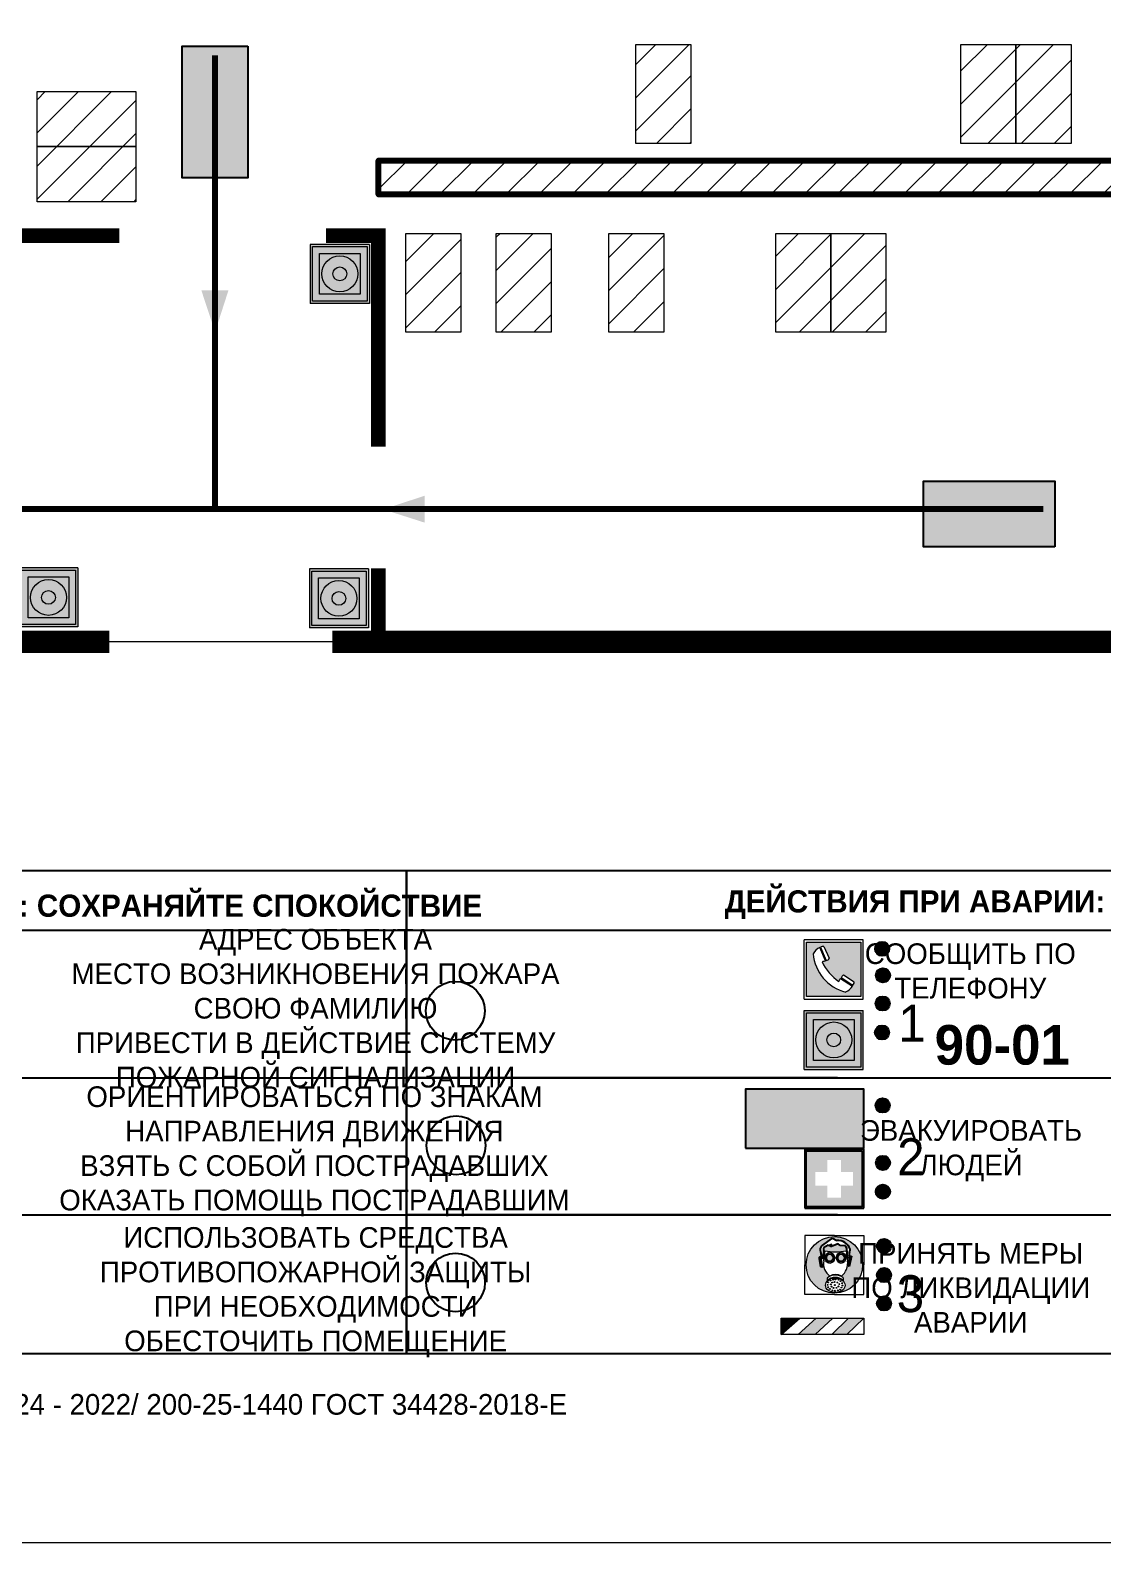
# Model space of a CAD drawing. Header units: millimetres. Extents: x 13810 to 67229, y 12374 to 21950.
# Drawn here: x 19777.8 to 19923.1, y 13756.9 to 13961.8 of the extents above; entities that cross this region are included whole.
import ezdxf

# ---------------------------------------------------------------- set-up
doc = ezdxf.new("R2010")
doc.units = ezdxf.units.MM
doc.layers.add('План_Штампы', color=7, linetype='Continuous')
doc.styles.add('обычный', font='arial.ttf')
pattern_1 = [(225, (41000.2374, 15578.9308), (2.24506403, -2.24506403), [])]

# ---------------------------------------------------------------- blocks, each defined once
blk = doc.blocks.new('A$C38D26F80')
h = blk.add_hatch(color=5)
h.dxf.hatch_style = 1
h.paths.add_polyline_path([(-8.77, -4.48, 1), (-0.19, -4.48, 1)])
h.paths.add_polyline_path([(-6.75, -3.58), (-6.75, -3.31), (-6.62, -3.22), (-6.5, -3.22), (-6.42, -3.3), (-6.39, -3.28), (-6.59, -2.23), (-6.59, -2.01), (-6.38, -1.58), (-4.76, -0.4), (-4.13, -0.79, -0.362848), (-2.1, -2.1, -0.201049), (-2.17, -2.48, 0.085434), (-2.26, -3.13), (-1.9, -3.16), (-2.25, -4.7), (-2.4, -4.59), (-2.43, -4.34), (-2.36, -4.34), (-2.14, -3.34), (-2.47, -3.42), (-2.58, -1.95), (-2.77, -1.58), (-3.58, -1.52), (-3.92, -1.26), (-5.05, -1.73), (-4.87, -1.39), (-5.41, -1.6), (-5.41, -1.46), (-6.13, -1.87), (-6.18, -3.5), (-6.56, -3.47), (-6.37, -4.59), (-6.16, -4.43), (-6.16, -4.66), (-6.36, -4.79), (-6.37, -4.8), (-6.51, -4.76)], flags=16)
h.paths.add_polyline_path([(-6.51, -4.76), (-6.36, -4.79), (-6.37, -4.8)], flags=0)
h.paths.add_polyline_path([(-5.92, -2.34, 0.089508), (-2.67, -2.35), (-2.48, -3.88, -0.268602), (-3.4, -6.18, 0.262449), (-5.2, -6.18, -0.268602), (-6.11, -3.88)], flags=16)
edge = h.paths.add_edge_path(flags=16)
edge.add_ellipse((-5.19, -3.41), major_axis=(0, 0.842), ratio=0.848992, start_angle=0, end_angle=360)
edge = h.paths.add_edge_path(flags=0)
edge.add_ellipse((-5.19, -3.39), major_axis=(0, 0.665), ratio=0.853798, start_angle=0, end_angle=360)
edge = h.paths.add_edge_path(flags=0)
edge.add_ellipse((-5.19, -3.4), major_axis=(0, 0.528), ratio=0.864094, start_angle=0, end_angle=360)
edge = h.paths.add_edge_path(flags=16)
edge.add_ellipse((-3.47, -3.4), major_axis=(0, 0.842), ratio=0.848992, start_angle=0, end_angle=360)
h.paths.add_polyline_path([(-3.13, -6.45), (-3.13, -6.84, 0.383174), (-5.57, -6.85), (-5.57, -6.49, -0.369952)], flags=16)
edge = h.paths.add_edge_path(flags=0)
edge.add_ellipse((-3.47, -3.39), major_axis=(0, 0.665), ratio=0.853798, start_angle=0, end_angle=360)
edge = h.paths.add_edge_path(flags=0)
edge.add_ellipse((-3.47, -3.4), major_axis=(0, 0.528), ratio=0.864094, start_angle=0, end_angle=360)
edge = h.paths.add_edge_path(flags=16)
edge.add_ellipse((-4.34, -7.57), major_axis=(-1.48, 0), ratio=0.744955, start_angle=0, end_angle=360)
h.paths.add_polyline_path([(-5.01, -6.85, -1), (-5.15, -6.85, -1)], flags=0)
h.paths.add_polyline_path([(-5.33, -7.14, -1), (-5.47, -7.14, -1)], flags=0)
h.paths.add_polyline_path([(-4.61, -6.71, -1), (-4.74, -6.71, -1)], flags=16)
h.paths.add_polyline_path([(-5.43, -7.51, -1), (-5.57, -7.51, -1)], flags=0)
h.paths.add_polyline_path([(-4.26, -6.67, -1), (-4.4, -6.67, -1)], flags=16)
h.paths.add_polyline_path([(-4.74, -7.14, -1), (-4.88, -7.14, -1)], flags=0)
h.paths.add_polyline_path([(-4.93, -7.43, -1), (-5.07, -7.43, -1)], flags=0)
h.paths.add_polyline_path([(-4.41, -7.07, -1), (-4.54, -7.07, -1)], flags=0)
h.paths.add_polyline_path([(-5.33, -7.87, -1), (-5.46, -7.87, -1)], flags=0)
h.paths.add_polyline_path([(-3.8, -6.71, -1), (-3.94, -6.71, -1)], flags=16)
h.paths.add_polyline_path([(-4.85, -7.78, -1), (-4.98, -7.78, -1)], flags=0)
h.paths.add_polyline_path([(-3.96, -7.14, -1), (-4.1, -7.14, -1)], flags=0)
h.paths.add_polyline_path([(-4.33, -7.53, -1), (-4.47, -7.53, -1)], flags=0)
h.paths.add_polyline_path([(-5.09, -8.12, -1), (-5.23, -8.12, -1)], flags=0)
h.paths.add_polyline_path([(-3.5, -6.94, -1), (-3.64, -6.94, -1)], flags=0)
h.paths.add_polyline_path([(-4.54, -7.97, -1), (-4.68, -7.97, -1)], flags=0)
h.paths.add_polyline_path([(-3.66, -7.39, -1), (-3.8, -7.39, -1)], flags=0)
h.paths.add_polyline_path([(-4.73, -8.35, -1), (-4.86, -8.35, -1)], flags=0)
h.paths.add_polyline_path([(-4.09, -7.96, -1), (-4.23, -7.96, -1)], flags=0)
h.paths.add_polyline_path([(-3.77, -7.74, -1), (-3.91, -7.74, -1)], flags=0)
h.paths.add_polyline_path([(-3.22, -7.27, -1), (-3.35, -7.27, -1)], flags=0)
h.paths.add_polyline_path([(-4.34, -8.4, -1), (-4.47, -8.4, -1)], flags=0)
h.paths.add_polyline_path([(-3.16, -7.61, -1), (-3.3, -7.61, -1)], flags=0)
h.paths.add_polyline_path([(-3.9, -8.35, -1), (-4.04, -8.35, -1)], flags=0)
h.paths.add_polyline_path([(-3.32, -7.91, -1), (-3.46, -7.91, -1)], flags=0)
h.paths.add_polyline_path([(-3.55, -8.23, -1), (-3.69, -8.23, -1)], flags=0)
at = {"color": 5, "lineweight": 5}
for p, q in [((-4.48, 0), (-8.96, 0)), ((-8.96, 0), (-8.96, -4.48)), ((-4.48, 0), (0, 0)), ((0, 0), (0, -4.48)), ((-6.59, -2.01), (-6.38, -1.58)), ((-6.59, -2.23), (-6.59, -2.01)), ((-6.39, -3.28), (-6.59, -2.23)), ((-6.38, -1.58), (-4.76, -0.4)), ((-6.13, -1.87), (-6.18, -3.5)), ((-5.41, -1.46), (-6.13, -1.87)), ((-4.87, -1.39), (-5.41, -1.6)), ((-5.41, -1.6), (-5.41, -1.46)), ((-3.92, -1.26), (-5.05, -1.73)), ((-5.05, -1.73), (-4.87, -1.39)), ((-4.76, -0.4), (-4.13, -0.79)), ((-3.58, -1.52), (-3.92, -1.26)), ((-2.77, -1.58), (-3.58, -1.52)), ((-2.58, -1.95), (-2.77, -1.58)), ((-2.47, -3.42), (-2.58, -1.95)), ((-8.96, -8.96), (-8.96, -4.48)), ((-6.75, -3.31), (-6.62, -3.22)), ((-6.75, -3.58), (-6.75, -3.31)), ((-6.51, -4.76), (-6.75, -3.58)), ((-6.62, -3.22), (-6.5, -3.22)), ((-6.18, -3.5), (-6.56, -3.47)), ((-6.56, -3.47), (-6.37, -4.59)), ((-6.5, -3.22), (-6.42, -3.3)), ((-6.42, -3.3), (-6.39, -3.28)), ((-6.37, -4.59), (-6.16, -4.43)), ((-6.16, -4.43), (-6.16, -4.66)), ((-5.92, -2.34), (-6.11, -3.88)), ((-2.67, -2.34), (-2.48, -3.88)), ((-2.14, -3.34), (-2.47, -3.42)), ((-2.43, -4.34), (-2.4, -4.59)), ((-2.43, -4.34), (-2.36, -4.34)), ((-2.4, -4.59), (-2.25, -4.7)), ((-2.36, -4.34), (-2.14, -3.34)), ((-1.9, -3.16), (-2.26, -3.13)), ((-2.25, -4.7), (-1.9, -3.16)), ((0, -8.96), (0, -4.48)), ((-6.37, -4.8), (-6.51, -4.76)), ((-6.16, -4.66), (-6.37, -4.8)), ((-5.57, -6.49), (-5.57, -6.85)), ((-3.13, -6.45), (-3.13, -6.84)), ((-4.48, -8.96), (-8.96, -8.96)), ((-4.48, -8.96), (0, -8.96))]:
    blk.add_line(p, q, dxfattribs=at)
at = {"color": 5}
for p, q in [((-6.59, -2.01), (-6.38, -1.58)), ((-6.59, -2.23), (-6.59, -2.01)), ((-6.39, -3.28), (-6.59, -2.23)), ((-6.38, -1.58), (-4.76, -0.4)), ((-6.13, -1.87), (-6.18, -3.5)), ((-5.41, -1.46), (-6.13, -1.87)), ((-4.87, -1.39), (-5.41, -1.6)), ((-5.41, -1.6), (-5.41, -1.46)), ((-3.92, -1.26), (-5.05, -1.73)), ((-5.05, -1.73), (-4.87, -1.39)), ((-4.76, -0.4), (-4.13, -0.79)), ((-3.58, -1.52), (-3.92, -1.26)), ((-2.77, -1.58), (-3.58, -1.52)), ((-2.58, -1.95), (-2.77, -1.58)), ((-2.47, -3.42), (-2.58, -1.95)), ((-6.75, -3.31), (-6.62, -3.22)), ((-6.75, -3.58), (-6.75, -3.31)), ((-6.51, -4.76), (-6.75, -3.58)), ((-6.62, -3.22), (-6.5, -3.22)), ((-6.18, -3.5), (-6.56, -3.47)), ((-6.56, -3.47), (-6.37, -4.59)), ((-6.5, -3.22), (-6.42, -3.3)), ((-6.42, -3.3), (-6.39, -3.28)), ((-6.37, -4.59), (-6.16, -4.43)), ((-6.16, -4.43), (-6.16, -4.66)), ((-2.14, -3.34), (-2.47, -3.42)), ((-2.4, -4.59), (-2.43, -4.34)), ((-2.43, -4.34), (-2.36, -4.34)), ((-2.25, -4.7), (-2.4, -4.59)), ((-2.36, -4.34), (-2.14, -3.34)), ((-2.26, -3.13), (-1.9, -3.16)), ((-1.9, -3.16), (-2.25, -4.7)), ((-6.37, -4.8), (-6.51, -4.76)), ((-6.36, -4.79), (-6.51, -4.76)), ((-6.16, -4.66), (-6.37, -4.8)), ((-6.16, -4.66), (-6.36, -4.79))]:
    blk.add_line(p, q, dxfattribs=at)
at = {"color": 5, "lineweight": 5}
for centre, radius in [((-4.48, -4.48), 4.29), ((-5.08, -6.85), 0.0678), ((-4.67, -6.71), 0.0678), ((-4.33, -6.67), 0.0678), ((-3.87, -6.71), 0.0678), ((-3.57, -6.94), 0.0678), ((-5.5, -7.51), 0.0678), ((-5.4, -7.14), 0.0678), ((-5.4, -7.87), 0.0678), ((-5.16, -8.12), 0.0678), ((-5, -7.43), 0.0678), ((-4.91, -7.78), 0.0678), ((-4.81, -7.14), 0.0678), ((-4.79, -8.35), 0.0678), ((-4.61, -7.97), 0.0678), ((-4.47, -7.07), 0.0678), ((-4.4, -7.53), 0.0678), ((-4.4, -8.4), 0.0678), ((-4.16, -7.96), 0.0678), ((-4.03, -7.14), 0.0678), ((-3.97, -8.35), 0.0678), ((-3.84, -7.74), 0.0678), ((-3.73, -7.39), 0.0678), ((-3.62, -8.23), 0.0678), ((-3.39, -7.91), 0.0678), ((-3.28, -7.27), 0.0678), ((-3.23, -7.61), 0.0678)]:
    blk.add_circle(centre, radius, dxfattribs=at)
at = {"color": 5}
for centre, radius, start, end in [((-3.89, -2.66), 1.88, 17.387, 97.1599), ((-2.6, -2.2), 0.511, 326.3906, 11.8614), ((-0.35, -3.07), 1.91, 162.2553, 181.7878)]:
    blk.add_arc(centre, radius, start, end, dxfattribs=at)
at = {"color": 5, "lineweight": 5}
for centre, radius, start, end in [((-2.6, -2.2), 0.513, 326.4781, 11.7739), ((-3.66, -4.24), 2.47, 171.573, 231.7124), ((-4.28, 6.66), 9.15, 259.6987, 280.1569), ((-4.93, -4.24), 2.47, 308.2876, 8.427), ((-0.47, -3.05), 1.79, 161.5846, 182.4584), ((-4.33, -7.88), 1.87, 50.358, 131.5662), ((-4.34, -8.2), 1.82, 48.4943, 132.3565), ((-4.3, -7.78), 1.83, 60.5889, 119.4111)]:
    blk.add_arc(centre, radius, start, end, dxfattribs=at)
for centre, major_axis, ratio in [((-5.19, -3.41), (0, 0.842), 0.848992), ((-5.19, -3.39), (0, 0.665), 0.853798), ((-5.19, -3.4), (0, 0.528), 0.864094), ((-3.47, -3.4), (0, 0.842), 0.848992), ((-3.47, -3.39), (0, 0.665), 0.853798), ((-3.47, -3.4), (0, 0.528), 0.864094), ((-4.34, -7.57), (-1.48, 0), 0.744955)]:
    blk.add_ellipse(centre, major_axis=major_axis, ratio=ratio, dxfattribs=at)
blk = doc.blocks.new('A$C47DD6509')
at = {"lineweight": 5}
for points in [[(-8.69, 0), (-11.19, 0), (-11.19, -2.22)], [(-4.22, 0), (-6.45, 0), (-8.91, -2.22), (-6.61, -2.22)], [(0, 0), (-2.09, 0), (-4.36, -2.22), (-2.29, -2.22)]]:
    blk.add_hatch(color=242, dxfattribs=at).paths.add_polyline_path(points)
at = {"color": 242, "lineweight": 5}
for p, q in [((-11.19, -2.22), (-8.69, 0)), ((-11.19, -2.22), (-11.19, 0)), ((-11.19, 0), (-8.69, 0)), ((-11.19, 0), (0, 0)), ((-8.91, -2.22), (-6.45, 0)), ((-6.61, -2.22), (-4.22, 0)), ((-4.36, -2.22), (-2.09, 0)), ((-2.29, -2.22), (0, 0)), ((0, 0), (0, -2.22)), ((0, -2.22), (-11.19, -2.22))]:
    blk.add_line(p, q, dxfattribs=at)
blk = doc.blocks.new('A$C32E8229D')
at = {"true_color": 0xffffff}
blk.add_hatch(color=7, dxfattribs=at).paths.add_polyline_path([(0, 0), (0, -8), (16, -8), (16, 0)])
h = blk.add_hatch(color=126)
h.paths.add_polyline_path([(0.2, -0.2), (15.8, -0.2), (15.8, -7.8), (0.2, -7.8)])
h.paths.add_polyline_path([(13.49, -2.05), (12.08, -2.05), (11.37, -2.63, 0.162397), (11.29, -2.84), (11.29, -3.63), (10.35, -3.63), (10.35, -4.05), (11.68, -4.05), (11.68, -3.48), (12.26, -4.28), (11.29, -5.1), (11.29, -6.78), (11.85, -6.78), (11.85, -5.44), (12.8, -4.64), (12.8, -5.94), (14.46, -5.94), (14.46, -5.39), (13.45, -5.39), (13.45, -3.97), (12.46, -2.59), (13.15, -2.59), (13.69, -3.34), (14.18, -3)], flags=16)
h.paths.add_polyline_path([(10.74, -1.82, 1), (11.8, -1.82, 1)], flags=16)
h.paths.add_polyline_path([(9.39, -3.59), (5.99, -3.59), (6.56, -3.03), (5.91, -3.03), (5.1, -3.83), (5.91, -4.64), (6.56, -4.64), (5.99, -4.09), (9.39, -4.09)], flags=16)
h.paths.add_polyline_path([(4.29, -1.08), (1.72, -1.08), (1.72, -6.6), (4.29, -6.6)], flags=16)
at = {"color": 126}
blk.add_lwpolyline([(16, -8), (0, -8), (0, 0), (16, 0)], close=True, dxfattribs=at)
blk = doc.blocks.new('A$C18900ED3')
h = blk.add_hatch(color=126)
h.paths.add_polyline_path([(-0.18, -0.18), (-7.02, -0.18), (-7.02, -7.02), (-0.18, -7.02)])
h.paths.add_polyline_path([(-5.89, -4.46), (-5.89, -2.77), (-4.46, -2.77), (-4.46, -1.31), (-2.77, -1.31), (-2.77, -2.77), (-1.33, -2.77), (-1.33, -4.46), (-2.77, -4.46), (-2.77, -5.89), (-4.46, -5.89), (-4.46, -4.46)], flags=16)
at = {"color": 126}
for p, q in [((-7.2, 0), (-7.2, -7.2)), ((0, 0), (-7.2, 0)), ((0, -7.2), (0, 0)), ((-7.02, -7.02), (-7.02, -0.18)), ((-7.02, -0.18), (-0.18, -0.18)), ((-0.18, -0.18), (-0.18, -7.02)), ((-7.2, -7.2), (0, -7.2)), ((-0.18, -7.02), (-7.02, -7.02))]:
    blk.add_line(p, q, dxfattribs=at)
blk = doc.blocks.new('A$C456E1F9C')
at = {"lineweight": 5}
h = blk.add_hatch(color=242, dxfattribs=at)
h.paths.add_polyline_path([(0.51, -1.47), (0.51, -13.26), (12.29, -13.26), (12.29, -1.47)])
h.paths.add_polyline_path([(5.42, -4.95, -0.254479), (4.78, -5.4), (3.52, -2.53, -0.209735), (4.23, -2.4)], flags=16)
h.paths.add_polyline_path([(8.53, -8.6), (10.87, -10.17), (10.54, -10.76), (8.03, -9.13, -0.192251)], flags=16)
h.paths.add_polyline_path([(4.61, -5.49, 0.005518), (3.87, -5.72, 0.128647), (7.49, -10.01, 0.00809), (7.83, -9.33), (10.47, -10.97, -0.16736), (8.99, -12.25, -0.327862), (1.95, -3.95, -0.166952), (3.36, -2.62)], flags=16)
at = {"color": 242, "lineweight": 5}
for p, q in [((0, -13.77), (0, -0.97)), ((12.8, -0.97), (0, -0.97)), ((4.61, -5.49), (3.36, -2.62)), ((3.52, -2.53), (4.78, -5.4)), ((4.23, -2.4), (5.42, -4.95)), ((12.8, -13.77), (12.8, -0.97)), ((7.83, -9.33), (10.47, -10.97)), ((8.03, -9.13), (10.54, -10.76)), ((10.81, -10.12), (8.53, -8.6)), ((10.54, -10.76), (10.8, -10.3)), ((10.8, -10.3), (10.81, -10.12)), ((0, -13.77), (12.8, -13.77))]:
    blk.add_line(p, q, dxfattribs=at)
blk.add_lwpolyline([(0.51, -1.47), (12.29, -1.47), (12.29, -13.26), (0.51, -13.26)], close=True, dxfattribs=at)
for centre, radius, start, end in [((4.59, -5.34), 2.99, 114.2845, 152.1974), ((4.02, -3.27), 0.891, 76.3284, 123.7092), ((11.12, -3.31), 9.19, 183.9915, 256.6009), ((14.98, -39.1), 35.17, 107.1487, 108.4135), ((13.86, -0.94), 11.08, 205.5536, 234.8762), ((4.68, -4.59), 0.824, 276.9621, 334.0723), ((-13.31, 0.8), 23.44, 332.5487, 334.4027), ((8.94, -9.5), 0.989, 114.4092, 157.9388), ((7.87, -9.46), 3, 291.9291, 329.9329)]:
    blk.add_arc(centre, radius, start, end, dxfattribs=at)
blk = doc.blocks.new('A$C54414219')
at = {"true_color": 0xffffff}
h = blk.add_hatch(color=7, dxfattribs=at)
h.paths.add_polyline_path([(2.39, -9.45), (2.39, -18.3), (11.23, -18.3), (11.23, -9.45)], flags=0)
h.paths.add_polyline_path([(10.71, -13.87, -1), (2.92, -13.87, -1)], flags=0)
h.paths.add_polyline_path([(8.3, -13.87, -1), (5.33, -13.87, -1)], flags=0)
h.paths.add_polyline_path([(0.41, -7.47), (0.41, -20.27), (13.21, -20.27), (13.21, -7.47)])
h.paths.add_polyline_path([(0.92, -19.77), (12.71, -19.77), (12.71, -7.98), (0.92, -7.98)], flags=16)
h.paths.add_polyline_path([(11.23, -9.45), (11.23, -18.3), (2.39, -18.3), (2.39, -9.45)], flags=0)
at = {"lineweight": 5}
h = blk.add_hatch(color=242, dxfattribs=at)
h.paths.add_polyline_path([(12.71, -7.98), (0.92, -7.98), (0.92, -19.77), (12.71, -19.77)])
h.paths.add_polyline_path([(11.23, -18.3), (2.39, -18.3), (2.39, -9.45), (11.23, -9.45)], flags=16)
h.paths.add_polyline_path([(10.71, -13.87, -1), (2.92, -13.87, -1)], flags=0)
h.paths.add_polyline_path([(8.3, -13.87, -1), (5.33, -13.87, -1)], flags=0)
at = {"true_color": 0xffffff}
h = blk.add_hatch(color=7, dxfattribs=at)
h.paths.add_polyline_path([(2.39, -9.45), (2.39, -18.3), (11.23, -18.3), (11.23, -9.45)])
h.paths.add_polyline_path([(10.71, -13.87, -1), (2.92, -13.87, -1)], flags=16)
h.paths.add_polyline_path([(8.3, -13.87, -1), (5.33, -13.87, -1)], flags=0)
at = {"lineweight": 5}
h = blk.add_hatch(color=242, dxfattribs=at)
h.paths.add_polyline_path([(2.92, -13.87, 1), (10.71, -13.87, 1)])
h.paths.add_polyline_path([(8.3, -13.87, -1), (5.33, -13.87, -1)], flags=16)
at = {"color": 242, "lineweight": 5}
for p, q in [((0.41, -20.27), (0.41, -7.47)), ((0.41, -7.47), (13.21, -7.47)), ((0.41, -7.47), (13.21, -7.47)), ((13.21, -20.27), (13.21, -7.47)), ((0.41, -20.27), (13.21, -20.27))]:
    blk.add_line(p, q, dxfattribs=at)
for points in [[(0.92, -7.98), (12.71, -7.98), (12.71, -19.77), (0.92, -19.77)], [(2.39, -9.45), (11.23, -9.45), (11.23, -18.3), (2.39, -18.3)]]:
    blk.add_lwpolyline(points, close=True, dxfattribs=at)
for radius in [3.89, 1.49]:
    blk.add_circle((6.81, -13.87), radius, dxfattribs=at)

msp = doc.modelspace()

# ---------------------------------------------------------------- hatches: boundary and pattern name
at = {"lineweight": 0}
h = msp.add_hatch(dxfattribs=at)
h.set_pattern_fill('ANSI31', color=256, angle=180)
h.set_pattern_definition(pattern_1)
h.paths.add_polyline_path([(20116.93, 14005.94), (20161.43, 14005.94), (20161.43, 14017.96), (20116.93, 14017.96)])
h.paths.add_polyline_path([(20116.93, 14027.47), (20161.43, 14027.47), (20161.43, 14039.49), (20116.93, 14039.49)])
h.paths.add_polyline_path([(19991.74, 14004.01), (20073.05, 14004.01), (20073.05, 14016.02), (19991.74, 14016.02)])
h.paths.add_polyline_path([(19991.74, 14028.7), (20053.45, 14028.7), (20053.45, 14040.71), (19991.74, 14040.71)])
h.paths.add_polyline_path([(20016.17, 13972.58), (20025.45, 13972.58), (20025.45, 13984.83), (20016.17, 13984.83)])
h.paths.add_polyline_path([(19911.34, 13946.45), (19918.8, 13946.45), (19918.8, 13959.84), (19911.34, 13959.84)])
h.paths.add_polyline_path([(19903.88, 13946.45), (19911.34, 13946.45), (19911.34, 13959.84), (19903.88, 13959.84)])
h.paths.add_polyline_path([(19859.85, 13946.45), (19867.31, 13946.45), (19867.31, 13959.84), (19859.85, 13959.84)])
h.paths.add_polyline_path([(19817.93, 13972.99), (19842.57, 13972.99), (19842.57, 13981.32), (19817.93, 13981.32)])
h.paths.add_polyline_path([(19785.63, 13974.67, 1), (19806.78, 13974.67, 1)])
h.paths.add_polyline_path([(19778.74, 13946.01), (19792.12, 13946.01), (19792.12, 13953.47), (19778.74, 13953.47)])
h.paths.add_polyline_path([(19778.74, 13938.55), (19792.12, 13938.55), (19792.12, 13946.01), (19778.74, 13946.01)])
h = msp.add_hatch(dxfattribs=at)
h.set_pattern_fill('ANSI31', color=256, angle=180)
h.set_pattern_definition(pattern_1)
h.paths.add_polyline_path([(20129.53, 13948.48, 1), (20116.72, 13948.48, 1)])
h.paths.add_polyline_path([(20094.61, 13948.25, 1), (20107.41, 13948.25, 1)])
h.paths.add_polyline_path([(20072.89, 13955.05), (20130.91, 13955.05), (20130.91, 13959.4), (20072.89, 13959.4)])
h.paths.add_polyline_path([(20032.49, 13955.05), (20036.74, 13955.05), (20069.99, 13955.05), (20069.99, 13959.4), (20032.49, 13959.4)])
h.paths.add_polyline_path([(20032.49, 13939.51), (20036.74, 13939.51), (20036.74, 13955.05), (20032.49, 13955.05)])
h.paths.add_polyline_path([(19825, 13939.51), (20032.49, 13939.51), (20032.49, 13944.15), (19825, 13944.15)])
h.paths.add_polyline_path([(20051.4, 13935.55), (20058.86, 13935.55), (20058.86, 13948.93), (20051.4, 13948.93)])
h.paths.add_polyline_path([(20043.94, 13935.55), (20051.4, 13935.55), (20051.4, 13948.93), (20043.94, 13948.93)])
h.paths.add_polyline_path([(20030.36, 13903.79, 1), (20064.27, 13903.79, 1)])
h.paths.add_polyline_path([(19992.53, 13897.46, 1), (20013.68, 13897.46, 1)])
h.paths.add_polyline_path([(19966.51, 13896.98, 1), (19979.31, 13896.98, 1)])
h.paths.add_polyline_path([(19925.11, 13896.59, 1), (19943.11, 13896.59, 1)])
h.paths.add_polyline_path([(19987.5, 13921.97), (19994.97, 13921.97), (19994.97, 13935.35), (19987.5, 13935.35)])
h.paths.add_polyline_path([(19974.5, 13918.53), (19981.96, 13918.53), (19981.96, 13931.91), (19974.5, 13931.91)])
h.paths.add_polyline_path([(19962.83, 13918.53), (19970.29, 13918.53), (19970.29, 13931.91), (19962.83, 13931.91)])
h.paths.add_polyline_path([(19932.6, 13918.53), (19944.08, 13918.53), (19944.08, 13928.28), (19932.6, 13928.28)])
h.paths.add_polyline_path([(19886.25, 13920.87), (19893.71, 13920.87), (19893.71, 13934.25), (19886.25, 13934.25)])
h.paths.add_polyline_path([(19878.79, 13920.87), (19886.25, 13920.87), (19886.25, 13934.25), (19878.79, 13934.25)])
h.paths.add_polyline_path([(19856.18, 13920.87), (19863.64, 13920.87), (19863.64, 13934.25), (19856.18, 13934.25)])
h.paths.add_polyline_path([(19840.94, 13920.87), (19848.4, 13920.87), (19848.4, 13934.25), (19840.94, 13934.25)])
h.paths.add_polyline_path([(19828.7, 13920.87), (19836.16, 13920.87), (19836.16, 13934.25), (19828.7, 13934.25)])
h = msp.add_hatch(color=256, dxfattribs=at)
h.dxf.hatch_style = 1
h.paths.add_polyline_path([(19892.25, 13837.36, 1), (19894.18, 13837.36, 1)])
h = msp.add_hatch(color=256, dxfattribs=at)
h.dxf.hatch_style = 1
h.paths.add_polyline_path([(19892.35, 13833.77, 1), (19894.28, 13833.77, 1)])
h = msp.add_hatch(color=256, dxfattribs=at)
h.dxf.hatch_style = 1
h.paths.add_polyline_path([(19892.31, 13829.96, 1), (19894.24, 13829.96, 1)])
h = msp.add_hatch(color=256, dxfattribs=at)
h.dxf.hatch_style = 1
h.paths.add_polyline_path([(19892.23, 13826.03, 1), (19894.16, 13826.03, 1)])
h = msp.add_hatch(color=256, dxfattribs=at)
h.dxf.hatch_style = 1
h.paths.add_polyline_path([(19892.31, 13816.15, 1), (19894.25, 13816.15, 1)])
h = msp.add_hatch(color=256, dxfattribs=at)
h.dxf.hatch_style = 1
h.paths.add_polyline_path([(19892.35, 13808.37, 1), (19894.29, 13808.37, 1)])
h = msp.add_hatch(color=256, dxfattribs=at)
h.dxf.hatch_style = 1
h.paths.add_polyline_path([(19892.35, 13804.47, 1), (19894.28, 13804.47, 1)])
h = msp.add_hatch(color=256, dxfattribs=at)
h.dxf.hatch_style = 1
h.paths.add_polyline_path([(19892.51, 13797.11, 1), (19894.44, 13797.11, 1)])
h = msp.add_hatch(color=256, dxfattribs=at)
h.dxf.hatch_style = 1
h.paths.add_polyline_path([(19892.5, 13793.17, 1), (19894.43, 13793.17, 1)])
h = msp.add_hatch(color=256, dxfattribs=at)
h.dxf.hatch_style = 1
h.paths.add_polyline_path([(19892.5, 13789.33, 1), (19894.43, 13789.33, 1)])

# ---------------------------------------------------------------- linework, layer by layer
at = {"color": 126, "lineweight": 0, "true_color": 0x008754}
msp.add_lwpolyline([(19659.64, 14151.92), (20259.64, 14151.92), (20259.64, 13756.92), (19659.64, 13756.92)], close=True, dxfattribs=at)
at = {"lineweight": 0}
for points in [[(19867.31, 13946.45), (19859.85, 13946.45), (19859.85, 13959.84), (19867.31, 13959.84)], [(19911.34, 13946.45), (19903.88, 13946.45), (19903.88, 13959.84), (19911.34, 13959.84)], [(19918.8, 13946.45), (19911.34, 13946.45), (19911.34, 13959.84), (19918.8, 13959.84)], [(19778.74, 13946.01), (19778.74, 13953.47), (19792.12, 13953.47), (19792.12, 13946.01)], [(19778.74, 13938.55), (19778.74, 13946.01), (19792.12, 13946.01), (19792.12, 13938.55)], [(19836.16, 13920.87), (19828.7, 13920.87), (19828.7, 13934.25), (19836.16, 13934.25)], [(19848.4, 13920.87), (19840.94, 13920.87), (19840.94, 13934.25), (19848.4, 13934.25)], [(19863.64, 13920.87), (19856.18, 13920.87), (19856.18, 13934.25), (19863.64, 13934.25)], [(19886.25, 13920.87), (19878.79, 13920.87), (19878.79, 13934.25), (19886.25, 13934.25)], [(19893.71, 13920.87), (19886.25, 13920.87), (19886.25, 13934.25), (19893.71, 13934.25)]]:
    msp.add_lwpolyline(points, close=True, dxfattribs=at)
at = {"color": 126, "lineweight": 100, "true_color": 0x008754}
for points in [[(19802.87, 13896.9), (19802.87, 13958.34)], [(19915, 13896.9), (19763.18, 13896.9), (19763.18, 13882.82)]]:
    msp.add_lwpolyline(points, dxfattribs=at)
at = {"lineweight": 100}
msp.add_lwpolyline([(20032.49, 13939.51), (19825, 13939.51), (19825, 13944.15), (20032.49, 13944.15)], close=True, dxfattribs=at)
at = {"lineweight": 0}
for points, const_width in [([(19789.87, 13933.94), (19747.15, 13933.94)], 2), ([(19824.98, 13905.38), (19824.98, 13933.94), (19817.86, 13933.94)], 2), ([(19824.98, 13878.95), (19824.98, 13888.91)], 2), ([(19770.43, 13878.95), (19788.52, 13878.95)], 3), ([(19818.75, 13878.95), (20089.9, 13878.95)], 3)]:
    msp.add_lwpolyline(points, dxfattribs=dict(at, const_width=const_width))
msp.add_lwpolyline([(19818.75, 13878.95), (19788.52, 13878.95)], dxfattribs=at)
for points in [[(19685, 13839.89), (19828.77, 13839.89), (19828.77, 13847.94), (19685, 13847.94)], [(19828.77, 13839.89), (19972.53, 13839.89), (19972.53, 13847.94), (19828.77, 13847.94)], [(19685, 13839.89), (19828.77, 13839.89), (19828.77, 13782.49), (19685, 13782.49)], [(19828.77, 13839.89), (19972.53, 13839.89), (19972.53, 13782.49), (19828.77, 13782.49)]]:
    msp.add_lwpolyline(points, close=True)
for points in [[(19743.42, 13819.9), (19685, 13819.9), (19828.77, 13819.9)], [(19887.18, 13819.9), (19828.77, 13819.9), (19972.53, 13819.9)], [(19743.42, 13801.32), (19685, 13801.32), (19828.77, 13801.32)], [(19887.18, 13801.32), (19828.77, 13801.32), (19972.53, 13801.32)]]:
    msp.add_lwpolyline(points)
for centre, radius in [((19893.21, 13837.36), 0.966), ((19893.32, 13833.77), 0.966), ((19835.39, 13828.97), 3.98), ((19893.28, 13829.96), 0.966), ((19893.2, 13826.03), 0.966), ((19893.28, 13816.15), 0.966), ((19835.49, 13810.74), 3.98), ((19893.32, 13808.37), 0.966), ((19893.31, 13804.47), 0.966), ((19893.47, 13797.11), 0.966), ((19835.43, 13792.17), 3.98), ((19893.47, 13793.17), 0.966), ((19893.47, 13789.33), 0.966)]:
    msp.add_circle(centre, radius)
at = {"layer": 'План_Штампы', "color": 126, "true_color": 0x008754}
for points in [[(19801, 13926.53), (19804.66, 13926.53), (19802.85, 13920.91)], [(19831.26, 13898.74), (19831.26, 13895.08), (19825.64, 13896.88)]]:
    msp.add_solid(points, dxfattribs=at)

# ---------------------------------------------------------------- block references
at = {"xscale": 0.625, "yscale": 0.625, "zscale": 0.625, "rotation": 180}
for p in [(19824.01, 13920.11), (19784.54, 13876.29), (19823.88, 13876.16)]:
    msp.add_blockref('A$C54414219', p, dxfattribs=at)
for name, p, xscale, yscale, zscale in [('A$C456E1F9C', (19882.66, 13839.17), 0.625, 0.625, 0.625), ('A$C54414219', (19882.4, 13833.69), 0.625, 0.625, 0.625), ('A$C18900ED3', (19890.72, 13810.22), 1.111111111007631, 1.111111111007631, 1.111111111007631), ('A$C38D26F80', (19890.74, 13798.55), 0.8928571427240968, 0.8928571427240968, 0.8928571427240968)]:
    msp.add_blockref(name, p, dxfattribs=dict(xscale=xscale, yscale=yscale, zscale=zscale))
at = {"xscale": -1}
msp.add_blockref('A$C32E8229D', (19890.72, 13818.37), dxfattribs=at)
at = {"color": 242, "true_color": 0xc1121c}
msp.add_blockref('A$C47DD6509', (19890.74, 13787.33), dxfattribs=at)
at = {"layer": 'План_Штампы', "color": 126, "true_color": 0x008754, "xscale": 1.113761976465601, "yscale": 1.113761976465601, "zscale": 1.113761976465601}
for p, rotation in [((19798.39, 13941.79), 89.99786532371438), ((19898.8, 13900.72), 359.9978653237144)]:
    msp.add_blockref('A$C32E8229D', p, dxfattribs=dict(at, rotation=rotation))

# ---------------------------------------------------------------- texts
at = {"lineweight": 0, "attachment_point": 5, "style": 'обычный'}
for s, insert, char_height, width in [('{\\fProxima Nova Rg|b1|i0|c204|p2;ДЕЙСТВИЯ ПРИ АВАРИИ: СОХРАНЯЙТЕ СПОКОЙСТВИЕ\\H1.6644x; }', (19928.38, 13843.35), 3, 175.1736), ('{\\fProxima Nova Rg|b1|i0|c204|p2;ДЕЙСТВИЯ ПРИ ПОЖАРЕ: СОХРАНЯЙТЕ СПОКОЙСТВИЕ\\H1.6644x; }', (19782.16, 13842.77), 3, 175.1736), ('\\pi-8.4,l8.4,t8.4;{\\fProxima Nova Rg|b0|i0|c204|p2;АДРЕС ОБЪЕКТА\\PМЕСТО ВОЗНИКНОВЕНИЯ ПОЖАРА \\PСВОЮ ФАМИЛИЮ\\PПРИВЕСТИ В ДЕЙСТВИЕ СИСТЕМУ \\PПОЖАРНОЙ СИГНАЛИЗАЦИИ}', (19816.46, 13828.91), 2.8, 126.6484), ('{\\fProxima Nova Rg|b0|i0|c204|p2;СООБЩИТЬ ПО \\PТЕЛЕФОНУ}', (19905.15, 13834.35), 2.8, 126.6484), ('{\\fProxima Nova Rg|b0|i0|c204|p2;1\\H1.1667x; }', (19897.25, 13827.28), 5, 126.6484), ('{\\fProxima Nova Rg|b1|i0|c204|p2;\\H1.0714x;90-01\\fProxima Nova Rg|b0|i0|c204|p2;\\H0.93331x; \\H1.3449x; }', (19909.48, 13824.32), 5, 126.6484), ('\\pi-8.4,l8.4,t8.4;{\\fProxima Nova Rg|b0|i0|c204|p2;ОРИЕНТИРОВАТЬСЯ ПО ЗНАКАМ \\PНАПРАВЛЕНИЯ ДВИЖЕНИЯ\\PВЗЯТЬ С СОБОЙ ПОСТРАДАВШИХ\\PОКАЗАТЬ ПОМОЩЬ ПОСТРАДАВШИМ}', (19816.31, 13809.93), 2.8, 126.6484), ('{\\fProxima Nova Rg|b0|i0|c204|p2;ЭВАКУИРОВАТЬ \\PЛЮДЕЙ}', (19905.25, 13810.02), 2.8, 126.6484), ('{\\fProxima Nova Rg|b0|i0|c204|p2;2\\H1.1967x; }', (19897.1, 13809.2), 5, 126.6484), ('\\pi-8.4,l8.4,t8.4;{\\fProxima Nova Rg|b0|i0|c204|p2;ИСПОЛЬЗОВАТЬ СРЕДСТВА \\PПРОТИВОПОЖАРНОЙ ЗАЩИТЫ \\PПРИ НЕОБХОДИМОСТИ \\PОБЕСТОЧИТЬ ПОМЕЩЕНИЕ}', (19816.47, 13790.86), 2.8, 126.6484), ('{\\fProxima Nova Rg|b0|i0|c204|p2;ПРИНЯТЬ МЕРЫ \\PПО ЛИКВИДАЦИИ \\PАВАРИИ}', (19905.21, 13791.45), 2.8, 126.6484), ('{\\fProxima Nova Rg|b0|i0|c204|p2;3\\H1.1967x; }', (19897.04, 13790.62), 5, 126.6484), ('\\pi-8.4,l8.4,t8.4;{\\fProxima Nova Rg|b0|i0|c204|p2;ИЗГОТОВИТЕЛЬ: ИП АНДРЕЕВ А. А.\\fProxima Nova Rg|b0|i0|c0|p2; \\fProxima Nova Rg|b0|i0|c204|p2;ФП-24 - 2022/ 200-25-1440 ГОСТ 34428-2018-Е\\H1.2266x; }', (19776.49, 13775.26), 2.8, 191.3484)]:
    msp.add_mtext(s, dxfattribs=dict(at, insert=insert, char_height=char_height, width=width))

doc.saveas('drawing.dxf')
